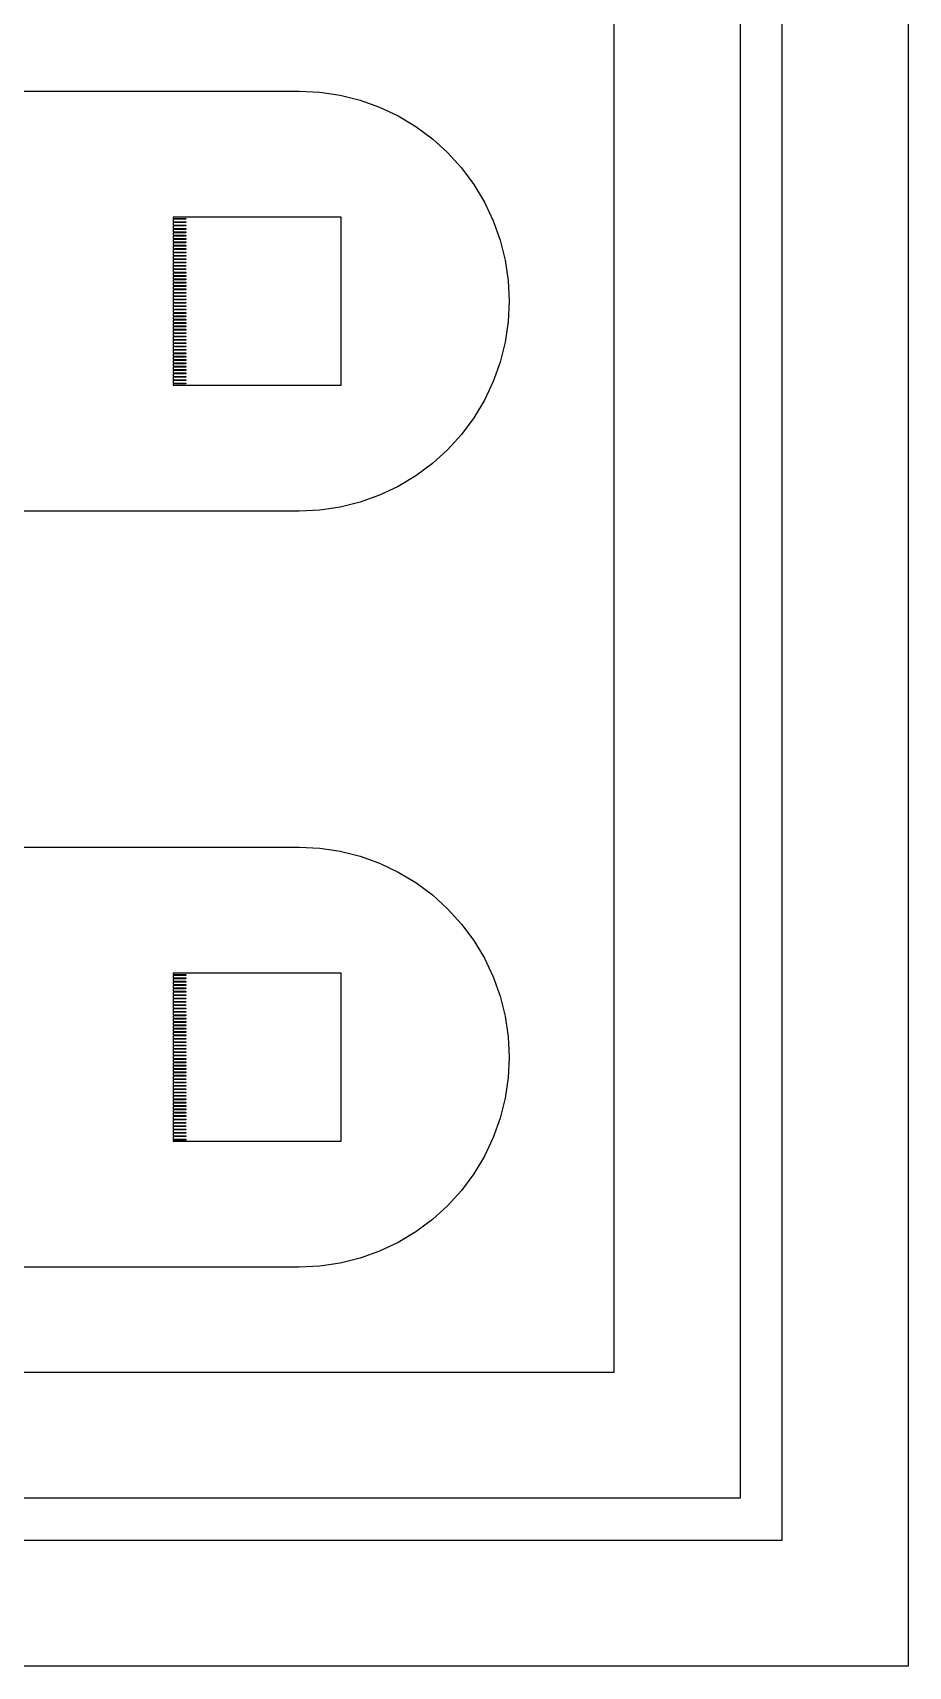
# Model space of a CAD drawing. Extents: x -16 to 132, y -40 to 113.
# Drawn here: x 102.6 to 113.25, y -2.81 to 17.07 of the extents above; entities that cross this region are included whole.
import ezdxf

# ---------------------------------------------------------------- set-up
doc = ezdxf.new("R2010")
doc.units = 0

msp = doc.modelspace()

# ---------------------------------------------------------------- linework, layer by layer
for p, q in [((113.253, 76.4393), (113.253, -2.81215)), ((111.719, -1.27824), (111.719, 74.9054)), ((111.208, 74.3941), (111.208, -0.76694)), ((109.674, 0.76694), (109.674, 72.8602)), ((101.391, 16.3616), (105.839, 16.3616)), ((105.839, 16.3616), (106.09, 16.3493)), ((106.09, 16.3493), (106.338, 16.3125)), ((106.338, 16.3125), (106.581, 16.2515)), ((106.581, 16.2515), (106.817, 16.167)), ((106.817, 16.167), (107.044, 16.0597)), ((107.044, 16.0597), (107.259, 15.9307)), ((107.259, 15.9307), (107.461, 15.7813)), ((107.461, 15.7813), (107.647, 15.6128)), ((107.647, 15.6128), (107.815, 15.4269)), ((107.815, 15.4269), (107.965, 15.2254)), ((107.965, 15.2254), (108.094, 15.0102)), ((108.094, 15.0102), (108.201, 14.7834)), ((106.35, 14.8277), (104.305, 14.8277)), ((104.305, 14.8277), (104.305, 14.8123)), ((104.305, 14.8123), (104.459, 14.8123)), ((104.459, 14.8021), (104.305, 14.8021)), ((104.305, 14.8021), (104.305, 14.7714)), ((104.305, 14.7714), (104.459, 14.7714)), ((104.459, 14.7612), (104.305, 14.7612)), ((104.305, 14.7612), (104.305, 14.7305)), ((104.305, 14.7305), (104.459, 14.7305)), ((104.459, 14.7203), (104.305, 14.7203)), ((104.305, 14.7203), (104.305, 14.6896)), ((104.459, 14.8123), (104.459, 14.8021)), ((104.459, 14.7714), (104.459, 14.7612)), ((104.459, 14.7305), (104.459, 14.7203)), ((106.35, 12.7825), (106.35, 14.8277)), ((108.201, 14.7834), (108.286, 14.5472)), ((104.305, 14.6896), (104.459, 14.6896)), ((104.459, 14.6794), (104.305, 14.6794)), ((104.305, 14.6794), (104.305, 14.6487)), ((104.305, 14.6487), (104.459, 14.6487)), ((104.459, 14.6385), (104.305, 14.6385)), ((104.305, 14.6385), (104.305, 14.6078)), ((104.305, 14.6078), (104.459, 14.6078)), ((104.459, 14.5976), (104.305, 14.5976)), ((104.305, 14.5976), (104.305, 14.5669)), ((104.305, 14.5669), (104.459, 14.5669)), ((104.459, 14.5567), (104.305, 14.5567)), ((104.305, 14.5567), (104.305, 14.526)), ((104.305, 14.526), (104.459, 14.526)), ((104.459, 14.6896), (104.459, 14.6794)), ((104.459, 14.6487), (104.459, 14.6385)), ((104.459, 14.6078), (104.459, 14.5976)), ((104.459, 14.5669), (104.459, 14.5567)), ((104.459, 14.526), (104.459, 14.5158)), ((108.286, 14.5472), (108.346, 14.3038)), ((104.459, 14.5158), (104.305, 14.5158)), ((104.305, 14.5158), (104.305, 14.4851)), ((104.305, 14.4851), (104.459, 14.4851)), ((104.459, 14.4749), (104.305, 14.4749)), ((104.305, 14.4749), (104.305, 14.4442)), ((104.305, 14.4442), (104.459, 14.4442)), ((104.459, 14.434), (104.305, 14.434)), ((104.305, 14.434), (104.305, 14.4033)), ((104.305, 14.4033), (104.459, 14.4033)), ((104.459, 14.3931), (104.305, 14.3931)), ((104.305, 14.3931), (104.305, 14.3624)), ((104.305, 14.3624), (104.459, 14.3624)), ((104.459, 14.3522), (104.305, 14.3522)), ((104.305, 14.3522), (104.305, 14.3215)), ((104.305, 14.3215), (104.459, 14.3215)), ((104.459, 14.4851), (104.459, 14.4749)), ((104.459, 14.4442), (104.459, 14.434)), ((104.459, 14.4033), (104.459, 14.3931)), ((104.459, 14.3624), (104.459, 14.3522)), ((104.459, 14.3215), (104.459, 14.3113)), ((104.459, 14.3113), (104.305, 14.3113)), ((104.305, 14.3113), (104.305, 14.2806)), ((104.305, 14.2806), (104.459, 14.2806)), ((104.459, 14.2704), (104.305, 14.2704)), ((104.305, 14.2704), (104.305, 14.2397)), ((104.305, 14.2397), (104.459, 14.2397)), ((104.459, 14.2295), (104.305, 14.2295)), ((104.305, 14.2295), (104.305, 14.1988)), ((104.305, 14.1988), (104.459, 14.1988)), ((104.459, 14.1886), (104.305, 14.1886)), ((104.305, 14.1886), (104.305, 14.1579)), ((104.305, 14.1579), (104.459, 14.1579)), ((104.459, 14.1477), (104.305, 14.1477)), ((104.305, 14.1477), (104.305, 14.117)), ((104.459, 14.2806), (104.459, 14.2704)), ((104.459, 14.2397), (104.459, 14.2295)), ((104.459, 14.1988), (104.459, 14.1886)), ((104.459, 14.1579), (104.459, 14.1477)), ((108.346, 14.3038), (108.383, 14.0557)), ((104.305, 14.117), (104.459, 14.117)), ((104.459, 14.1068), (104.305, 14.1068)), ((104.305, 14.1068), (104.305, 14.0761)), ((104.305, 14.0761), (104.459, 14.0761)), ((104.459, 14.0658), (104.305, 14.0658)), ((104.305, 14.0658), (104.305, 14.0352)), ((104.305, 14.0352), (104.459, 14.0352)), ((104.459, 14.0249), (104.305, 14.0249)), ((104.305, 14.0249), (104.305, 13.9943)), ((104.305, 13.9943), (104.459, 13.9943)), ((104.459, 13.984), (104.305, 13.984)), ((104.305, 13.984), (104.305, 13.9534)), ((104.305, 13.9534), (104.459, 13.9534)), ((104.459, 13.9431), (104.305, 13.9431)), ((104.305, 13.9431), (104.305, 13.9125)), ((104.459, 14.117), (104.459, 14.1068)), ((104.459, 14.0761), (104.459, 14.0658)), ((104.459, 14.0352), (104.459, 14.0249)), ((104.459, 13.9943), (104.459, 13.984)), ((104.459, 13.9534), (104.459, 13.9431)), ((108.383, 14.0557), (108.396, 13.8051)), ((104.305, 13.9125), (104.459, 13.9125)), ((104.459, 13.9022), (104.305, 13.9022)), ((104.305, 13.9022), (104.305, 13.8716)), ((104.305, 13.8716), (104.459, 13.8716)), ((104.459, 13.8613), (104.305, 13.8613)), ((104.305, 13.8613), (104.305, 13.8307)), ((104.305, 13.8307), (104.459, 13.8307)), ((104.459, 13.8204), (104.305, 13.8204)), ((104.305, 13.8204), (104.305, 13.7897)), ((104.305, 13.7897), (104.459, 13.7897)), ((104.459, 13.7795), (104.305, 13.7795)), ((104.305, 13.7795), (104.305, 13.7489)), ((104.305, 13.7489), (104.459, 13.7489)), ((104.459, 13.7386), (104.305, 13.7386)), ((104.305, 13.7386), (104.305, 13.708)), ((104.459, 13.9125), (104.459, 13.9022)), ((104.459, 13.8716), (104.459, 13.8613)), ((104.459, 13.8307), (104.459, 13.8204)), ((104.459, 13.7897), (104.459, 13.7795)), ((104.459, 13.7489), (104.459, 13.7386)), ((108.396, 13.8051), (108.383, 13.5545)), ((104.305, 13.708), (104.459, 13.708)), ((104.459, 13.6977), (104.305, 13.6977)), ((104.305, 13.6977), (104.305, 13.6671)), ((104.305, 13.6671), (104.459, 13.6671)), ((104.459, 13.6568), (104.305, 13.6568)), ((104.305, 13.6568), (104.305, 13.6261)), ((104.305, 13.6261), (104.459, 13.6261)), ((104.459, 13.6159), (104.305, 13.6159)), ((104.305, 13.6159), (104.305, 13.5852)), ((104.305, 13.5852), (104.459, 13.5852)), ((104.459, 13.575), (104.305, 13.575)), ((104.305, 13.575), (104.305, 13.5443)), ((104.305, 13.5443), (104.459, 13.5443)), ((104.459, 13.5341), (104.305, 13.5341)), ((104.305, 13.5341), (104.305, 13.5034)), ((104.459, 13.708), (104.459, 13.6977)), ((104.459, 13.6671), (104.459, 13.6568)), ((104.459, 13.6261), (104.459, 13.6159)), ((104.459, 13.5852), (104.459, 13.575)), ((104.459, 13.5443), (104.459, 13.5341)), ((108.383, 13.5545), (108.346, 13.3064)), ((104.305, 13.5034), (104.459, 13.5034)), ((104.459, 13.4932), (104.305, 13.4932)), ((104.305, 13.4932), (104.305, 13.4625)), ((104.305, 13.4625), (104.459, 13.4625)), ((104.459, 13.4523), (104.305, 13.4523)), ((104.305, 13.4523), (104.305, 13.4216)), ((104.305, 13.4216), (104.459, 13.4216)), ((104.459, 13.4114), (104.305, 13.4114)), ((104.305, 13.4114), (104.305, 13.3807)), ((104.305, 13.3807), (104.459, 13.3807)), ((104.459, 13.3705), (104.305, 13.3705)), ((104.305, 13.3705), (104.305, 13.3398)), ((104.305, 13.3398), (104.459, 13.3398)), ((104.459, 13.3296), (104.305, 13.3296)), ((104.305, 13.3296), (104.305, 13.2989)), ((104.459, 13.5034), (104.459, 13.4932)), ((104.459, 13.4625), (104.459, 13.4523)), ((104.459, 13.4216), (104.459, 13.4114)), ((104.459, 13.3807), (104.459, 13.3705)), ((104.459, 13.3398), (104.459, 13.3296)), ((104.305, 13.2989), (104.459, 13.2989)), ((104.459, 13.2887), (104.305, 13.2887)), ((104.305, 13.2887), (104.305, 13.258)), ((104.305, 13.258), (104.459, 13.258)), ((104.459, 13.2478), (104.305, 13.2478)), ((104.305, 13.2478), (104.305, 13.2171)), ((104.305, 13.2171), (104.459, 13.2171)), ((104.459, 13.2069), (104.305, 13.2069)), ((104.305, 13.2069), (104.305, 13.1762)), ((104.305, 13.1762), (104.459, 13.1762)), ((104.459, 13.166), (104.305, 13.166)), ((104.305, 13.166), (104.305, 13.1353)), ((104.305, 13.1353), (104.459, 13.1353)), ((104.459, 13.1251), (104.305, 13.1251)), ((104.305, 13.1251), (104.305, 13.0944)), ((104.459, 13.2989), (104.459, 13.2887)), ((104.459, 13.258), (104.459, 13.2478)), ((104.459, 13.2171), (104.459, 13.2069)), ((104.459, 13.1762), (104.459, 13.166)), ((104.459, 13.1353), (104.459, 13.1251)), ((108.346, 13.3064), (108.286, 13.063)), ((104.305, 13.0944), (104.459, 13.0944)), ((104.459, 13.0842), (104.305, 13.0842)), ((104.305, 13.0842), (104.305, 13.0535)), ((104.305, 13.0535), (104.459, 13.0535)), ((104.459, 13.0433), (104.305, 13.0433)), ((104.305, 13.0433), (104.305, 13.0126)), ((104.305, 13.0126), (104.459, 13.0126)), ((104.459, 13.0024), (104.305, 13.0024)), ((104.305, 13.0024), (104.305, 12.9717)), ((104.305, 12.9717), (104.459, 12.9717)), ((104.459, 12.9615), (104.305, 12.9615)), ((104.305, 12.9615), (104.305, 12.9308)), ((104.305, 12.9308), (104.459, 12.9308)), ((104.459, 13.0944), (104.459, 13.0842)), ((104.459, 13.0535), (104.459, 13.0433)), ((104.459, 13.0126), (104.459, 13.0024)), ((104.459, 12.9717), (104.459, 12.9615)), ((104.459, 12.9308), (104.459, 12.9205)), ((108.286, 13.063), (108.201, 12.8268)), ((104.459, 12.9205), (104.305, 12.9205)), ((104.305, 12.9205), (104.305, 12.8899)), ((104.305, 12.8899), (104.459, 12.8899)), ((104.459, 12.8796), (104.305, 12.8796)), ((104.305, 12.8796), (104.305, 12.849)), ((104.305, 12.849), (104.459, 12.849)), ((104.459, 12.8387), (104.305, 12.8387)), ((104.305, 12.8387), (104.305, 12.8081)), ((104.305, 12.8081), (104.459, 12.8081)), ((104.459, 12.7979), (104.305, 12.7979)), ((104.305, 12.7979), (104.305, 12.7825)), ((104.305, 12.7825), (106.35, 12.7825)), ((104.459, 12.8899), (104.459, 12.8796)), ((104.459, 12.849), (104.459, 12.8387)), ((104.459, 12.8081), (104.459, 12.7979)), ((108.201, 12.8268), (108.094, 12.6)), ((108.094, 12.6), (107.965, 12.3848)), ((107.965, 12.3848), (107.815, 12.1833)), ((107.815, 12.1833), (107.647, 11.9974)), ((107.647, 11.9974), (107.461, 11.8289)), ((107.461, 11.8289), (107.259, 11.6795)), ((107.044, 11.5505), (106.817, 11.4432)), ((107.259, 11.6795), (107.044, 11.5505)), ((106.581, 11.3587), (106.338, 11.2977)), ((106.817, 11.4432), (106.581, 11.3587)), ((105.839, 11.2486), (101.391, 11.2486)), ((106.09, 11.2609), (105.839, 11.2486)), ((106.338, 11.2977), (106.09, 11.2609)), ((101.391, 7.15819), (105.839, 7.15819)), ((105.839, 7.15819), (106.09, 7.14587)), ((106.09, 7.14587), (106.338, 7.10905)), ((106.338, 7.10905), (106.581, 7.04811)), ((106.581, 7.04811), (106.817, 6.96358)), ((106.817, 6.96358), (107.044, 6.85631)), ((107.044, 6.85631), (107.259, 6.72733)), ((107.259, 6.72733), (107.461, 6.5779)), ((107.461, 6.5779), (107.647, 6.40941)), ((107.647, 6.40941), (107.815, 6.22351)), ((107.815, 6.22351), (107.965, 6.022)), ((107.965, 6.022), (108.094, 5.80681)), ((108.094, 5.80681), (108.201, 5.58)), ((106.35, 5.6243), (104.305, 5.6243)), ((104.305, 5.6243), (104.305, 5.60893)), ((104.305, 5.60893), (104.459, 5.60893)), ((104.459, 5.59872), (104.305, 5.59872)), ((104.305, 5.59872), (104.305, 5.56804)), ((104.305, 5.56804), (104.459, 5.56804)), ((104.459, 5.60893), (104.459, 5.59872)), ((104.459, 5.56804), (104.459, 5.55782)), ((106.35, 3.57909), (106.35, 5.6243)), ((108.201, 5.58), (108.286, 5.3438)), ((104.459, 5.55782), (104.305, 5.55782)), ((104.305, 5.55782), (104.305, 5.52715)), ((104.305, 5.52715), (104.459, 5.52715)), ((104.459, 5.51691), (104.305, 5.51691)), ((104.305, 5.51691), (104.305, 5.48624)), ((104.305, 5.48624), (104.459, 5.48624)), ((104.459, 5.47601), (104.305, 5.47601)), ((104.305, 5.47601), (104.305, 5.44533)), ((104.305, 5.44533), (104.459, 5.44533)), ((104.459, 5.4351), (104.305, 5.4351)), ((104.305, 5.4351), (104.305, 5.40442)), ((104.305, 5.40442), (104.459, 5.40442)), ((104.459, 5.3942), (104.305, 5.3942)), ((104.305, 5.3942), (104.305, 5.36353)), ((104.459, 5.52715), (104.459, 5.51691)), ((104.459, 5.48624), (104.459, 5.47601)), ((104.459, 5.44533), (104.459, 5.4351)), ((104.459, 5.40442), (104.459, 5.3942)), ((104.305, 5.36353), (104.459, 5.36353)), ((104.459, 5.35329), (104.305, 5.35329)), ((104.305, 5.35329), (104.305, 5.32262)), ((104.305, 5.32262), (104.459, 5.32262)), ((104.459, 5.31239), (104.305, 5.31239)), ((104.305, 5.31239), (104.305, 5.28171)), ((104.305, 5.28171), (104.459, 5.28171)), ((104.459, 5.2715), (104.305, 5.2715)), ((104.305, 5.2715), (104.305, 5.24081)), ((104.305, 5.24081), (104.459, 5.24081)), ((104.459, 5.23058), (104.305, 5.23058)), ((104.305, 5.23058), (104.305, 5.19991)), ((104.305, 5.19991), (104.459, 5.19991)), ((104.459, 5.18968), (104.305, 5.18968)), ((104.305, 5.18968), (104.305, 5.15901)), ((104.459, 5.36353), (104.459, 5.35329)), ((104.459, 5.32262), (104.459, 5.31239)), ((104.459, 5.28171), (104.459, 5.2715)), ((104.459, 5.24081), (104.459, 5.23058)), ((104.459, 5.19991), (104.459, 5.18968)), ((108.286, 5.3438), (108.346, 5.10043)), ((104.305, 5.15901), (104.459, 5.15901)), ((104.459, 5.14877), (104.305, 5.14877)), ((104.305, 5.14877), (104.305, 5.11809)), ((104.305, 5.11809), (104.459, 5.11809)), ((104.459, 5.10788), (104.305, 5.10788)), ((104.305, 5.10788), (104.305, 5.07719)), ((104.305, 5.07719), (104.459, 5.07719)), ((104.459, 5.06696), (104.305, 5.06696)), ((104.305, 5.06696), (104.305, 5.03629)), ((104.305, 5.03629), (104.459, 5.03629)), ((104.459, 5.02606), (104.305, 5.02606)), ((104.305, 5.02606), (104.305, 4.99539)), ((104.305, 4.99539), (104.459, 4.99539)), ((104.459, 4.98517), (104.305, 4.98517)), ((104.305, 4.98517), (104.305, 4.95447)), ((104.459, 5.15901), (104.459, 5.14877)), ((104.459, 5.11809), (104.459, 5.10788)), ((104.459, 5.07719), (104.459, 5.06696)), ((104.459, 5.03629), (104.459, 5.02606)), ((104.459, 4.99539), (104.459, 4.98517)), ((108.346, 5.10043), (108.383, 4.85226)), ((104.305, 4.95447), (104.459, 4.95447)), ((104.459, 4.94426), (104.305, 4.94426)), ((104.305, 4.94426), (104.305, 4.91357)), ((104.305, 4.91357), (104.459, 4.91357)), ((104.459, 4.90335), (104.305, 4.90335)), ((104.305, 4.90335), (104.305, 4.87268)), ((104.305, 4.87268), (104.459, 4.87268)), ((104.459, 4.86244), (104.305, 4.86244)), ((104.305, 4.86244), (104.305, 4.83177)), ((104.305, 4.83177), (104.459, 4.83177)), ((104.459, 4.82155), (104.305, 4.82155)), ((104.305, 4.82155), (104.305, 4.79088)), ((104.305, 4.79088), (104.459, 4.79088)), ((104.459, 4.78064), (104.305, 4.78064)), ((104.305, 4.78064), (104.305, 4.74995)), ((104.459, 4.95447), (104.459, 4.94426)), ((104.459, 4.91357), (104.459, 4.90335)), ((104.459, 4.87268), (104.459, 4.86244)), ((104.459, 4.83177), (104.459, 4.82155)), ((104.459, 4.79088), (104.459, 4.78064)), ((108.383, 4.85226), (108.396, 4.6017)), ((104.305, 4.74995), (104.459, 4.74995)), ((104.459, 4.73973), (104.305, 4.73973)), ((104.305, 4.73973), (104.305, 4.70906)), ((104.305, 4.70906), (104.459, 4.70906)), ((104.459, 4.69882), (104.305, 4.69882)), ((104.305, 4.69882), (104.305, 4.66815)), ((104.305, 4.66815), (104.459, 4.66815)), ((104.459, 4.65793), (104.305, 4.65793)), ((104.305, 4.65793), (104.305, 4.62726)), ((104.305, 4.62726), (104.459, 4.62726)), ((104.459, 4.61703), (104.305, 4.61703)), ((104.305, 4.61703), (104.305, 4.58635)), ((104.305, 4.58635), (104.459, 4.58635)), ((104.459, 4.57613), (104.305, 4.57613)), ((104.305, 4.57613), (104.305, 4.54546)), ((104.459, 4.74995), (104.459, 4.73973)), ((104.459, 4.70906), (104.459, 4.69882)), ((104.459, 4.66815), (104.459, 4.65793)), ((104.459, 4.62726), (104.459, 4.61703)), ((104.459, 4.58635), (104.459, 4.57613)), ((108.396, 4.6017), (108.383, 4.35112)), ((104.305, 4.54546), (104.459, 4.54546)), ((104.459, 4.53523), (104.305, 4.53523)), ((104.305, 4.53523), (104.305, 4.50456)), ((104.305, 4.50456), (104.459, 4.50456)), ((104.459, 4.49432), (104.305, 4.49432)), ((104.305, 4.49432), (104.305, 4.46365)), ((104.305, 4.46365), (104.459, 4.46365)), ((104.459, 4.45343), (104.305, 4.45343)), ((104.305, 4.45343), (104.305, 4.42274)), ((104.305, 4.42274), (104.459, 4.42274)), ((104.459, 4.41252), (104.305, 4.41252)), ((104.305, 4.41252), (104.305, 4.38184)), ((104.305, 4.38184), (104.459, 4.38184)), ((104.459, 4.54546), (104.459, 4.53523)), ((104.459, 4.50456), (104.459, 4.49432)), ((104.459, 4.46365), (104.459, 4.45343)), ((104.459, 4.42274), (104.459, 4.41252)), ((104.459, 4.38184), (104.459, 4.37161)), ((104.459, 4.37161), (104.305, 4.37161)), ((104.305, 4.37161), (104.305, 4.34094)), ((104.305, 4.34094), (104.459, 4.34094)), ((104.459, 4.3307), (104.305, 4.3307)), ((104.305, 4.3307), (104.305, 4.30003)), ((104.305, 4.30003), (104.459, 4.30003)), ((104.459, 4.28981), (104.305, 4.28981)), ((104.305, 4.28981), (104.305, 4.25912)), ((104.305, 4.25912), (104.459, 4.25912)), ((104.459, 4.24892), (104.305, 4.24892)), ((104.305, 4.24892), (104.305, 4.21822)), ((104.305, 4.21822), (104.459, 4.21822)), ((104.459, 4.20799), (104.305, 4.20799)), ((104.305, 4.20799), (104.305, 4.17732)), ((104.305, 4.17732), (104.459, 4.17732)), ((104.459, 4.34094), (104.459, 4.3307)), ((104.459, 4.30003), (104.459, 4.28981)), ((104.459, 4.25912), (104.459, 4.24892)), ((104.459, 4.21822), (104.459, 4.20799)), ((104.459, 4.17732), (104.459, 4.1671)), ((108.383, 4.35112), (108.346, 4.10295)), ((104.459, 4.1671), (104.305, 4.1671)), ((104.305, 4.1671), (104.305, 4.13643)), ((104.305, 4.13643), (104.459, 4.13643)), ((104.459, 4.12619), (104.305, 4.12619)), ((104.305, 4.12619), (104.305, 4.0955)), ((104.305, 4.0955), (104.459, 4.0955)), ((104.459, 4.0853), (104.305, 4.0853)), ((104.305, 4.0853), (104.305, 4.05461)), ((104.305, 4.05461), (104.459, 4.05461)), ((104.459, 4.04437), (104.305, 4.04437)), ((104.305, 4.04437), (104.305, 4.0137)), ((104.305, 4.0137), (104.459, 4.0137)), ((104.459, 4.00348), (104.305, 4.00348)), ((104.305, 4.00348), (104.305, 3.97281)), ((104.459, 4.13643), (104.459, 4.12619)), ((104.459, 4.0955), (104.459, 4.0853)), ((104.459, 4.05461), (104.459, 4.04437)), ((104.459, 4.0137), (104.459, 4.00348)), ((108.346, 4.10295), (108.286, 3.85959)), ((104.305, 3.97281), (104.459, 3.97281)), ((104.459, 3.96257), (104.305, 3.96257)), ((104.305, 3.96257), (104.305, 3.93188)), ((104.305, 3.93188), (104.459, 3.93188)), ((104.459, 3.92168), (104.305, 3.92168)), ((104.305, 3.92168), (104.305, 3.89099)), ((104.305, 3.89099), (104.459, 3.89099)), ((104.459, 3.88077), (104.305, 3.88077)), ((104.305, 3.88077), (104.305, 3.8501)), ((104.305, 3.8501), (104.459, 3.8501)), ((104.459, 3.83986), (104.305, 3.83986)), ((104.305, 3.83986), (104.305, 3.80919)), ((104.305, 3.80919), (104.459, 3.80919)), ((104.459, 3.79897), (104.305, 3.79897)), ((104.305, 3.79897), (104.305, 3.76828)), ((104.459, 3.97281), (104.459, 3.96257)), ((104.459, 3.93188), (104.459, 3.92168)), ((104.459, 3.89099), (104.459, 3.88077)), ((104.459, 3.8501), (104.459, 3.83986)), ((104.459, 3.80919), (104.459, 3.79897)), ((108.286, 3.85959), (108.201, 3.62338)), ((104.305, 3.76828), (104.459, 3.76828)), ((104.459, 3.75806), (104.305, 3.75806)), ((104.305, 3.75806), (104.305, 3.72737)), ((104.305, 3.72737), (104.459, 3.72737)), ((104.459, 3.71715), (104.305, 3.71715)), ((104.305, 3.71715), (104.305, 3.68648)), ((104.305, 3.68648), (104.459, 3.68648)), ((104.459, 3.67624), (104.305, 3.67624)), ((104.305, 3.67624), (104.305, 3.64557)), ((104.305, 3.64557), (104.459, 3.64557)), ((104.459, 3.63535), (104.305, 3.63535)), ((104.305, 3.63535), (104.305, 3.60466)), ((104.305, 3.60466), (104.459, 3.60466)), ((104.459, 3.59445), (104.305, 3.59445)), ((104.305, 3.59445), (104.305, 3.57909)), ((104.459, 3.76828), (104.459, 3.75806)), ((104.459, 3.72737), (104.459, 3.71715)), ((104.459, 3.68648), (104.459, 3.67624)), ((104.459, 3.64557), (104.459, 3.63535)), ((104.459, 3.60466), (104.459, 3.59445)), ((108.201, 3.62338), (108.094, 3.39658)), ((104.305, 3.57909), (106.35, 3.57909)), ((108.094, 3.39658), (107.965, 3.18138)), ((107.965, 3.18138), (107.815, 2.97989)), ((107.647, 2.79398), (107.461, 2.62549)), ((107.815, 2.97989), (107.647, 2.79398)), ((107.461, 2.62549), (107.259, 2.47606)), ((107.259, 2.47606), (107.044, 2.34708)), ((106.817, 2.23981), (106.581, 2.15527)), ((107.044, 2.34708), (106.817, 2.23981)), ((105.839, 2.0452), (101.391, 2.0452)), ((106.09, 2.05751), (105.839, 2.0452)), ((106.338, 2.09433), (106.09, 2.05751)), ((106.581, 2.15527), (106.338, 2.09433)), ((0.76694, 0.76694), (109.674, 0.76694)), ((111.208, -0.76694), (-0.76694, -0.76694)), ((-1.27824, -1.27824), (111.719, -1.27824)), ((113.253, -2.81215), (-2.81215, -2.81215))]:
    msp.add_line(p, q)

doc.saveas('drawing.dxf')
